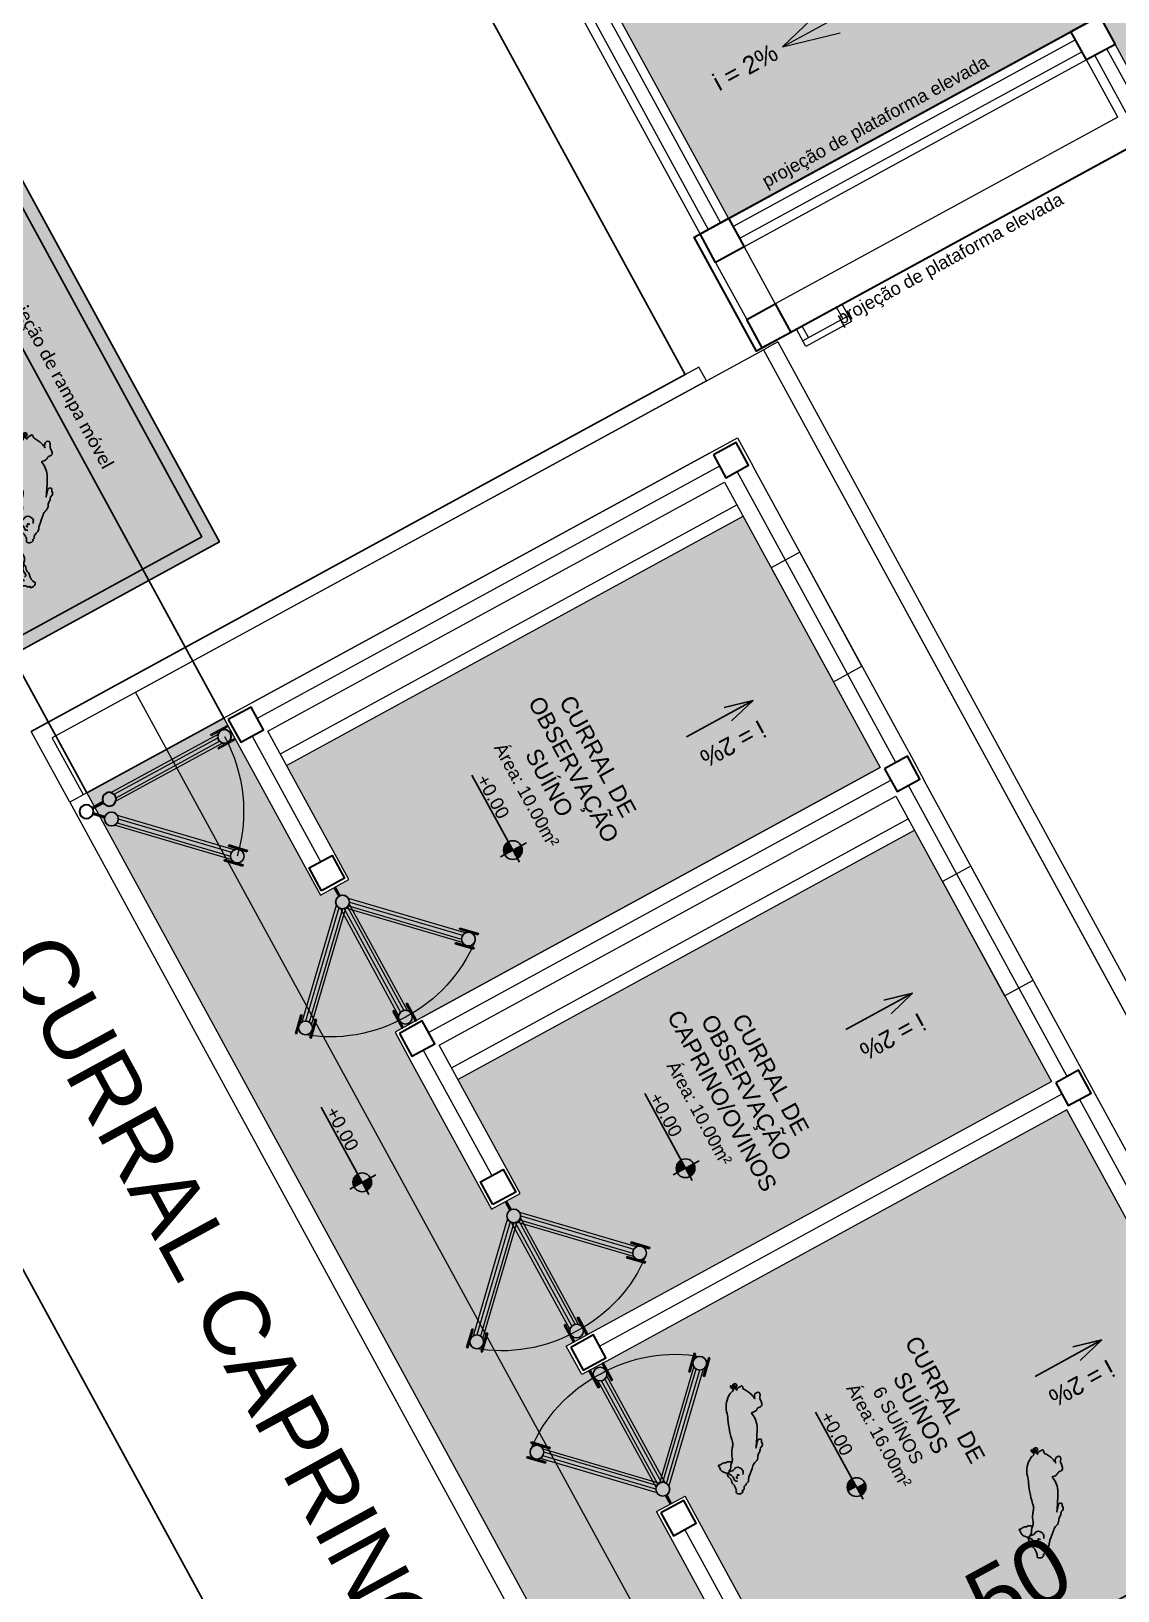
# Model space of a CAD drawing. Extents: x 622283 to 622521, y 9224861 to 9225135.
# Drawn here: x 622383.82 to 622392.18, y 9225011.69 to 9225023.68 of the extents above; entities that cross this region are included whole.
import ezdxf
from ezdxf.lldxf.tags import DXFTag

# ---------------------------------------------------------------- set-up
doc = ezdxf.new("R2010")
doc.units = 0
doc.header["$PDMODE"] = 32
doc.header["$PDSIZE"] = 2.4
for name, color, linetype, lineweight in [('A-COTAS', 12, 'Continuous', 9), ('A-ESQ-PORTAS', 2, 'Continuous', 18), ('A-HACHU', 9, 'Continuous', 0), ('A-PAREDE', 5, 'Continuous', 30), ('A-PROJEÇÃO', 251, 'DASHED', 13), ('A-VISTA01', 1, 'Continuous', 20), ('A-VISTA02', 2, 'Continuous', 15), ('A-VISTA03', 3, 'Continuous', 9), ('A-VISTA04', 4, 'Continuous', 5), ('A-VISTA06', 6, 'Continuous', 0)]:
    doc.layers.add(name, color=color, linetype=linetype, lineweight=lineweight)
for name, color, linetype in [('A-EQUIPAMENTOS', 252, 'Continuous'), ('A-Hachuras', 8, 'Continuous'), ('A-PISO', 251, 'Continuous'), ('A_PROJEÇÃO', 7, 'DASHED'), ('G_HACHURA', 9, 'Continuous')]:
    doc.layers.add(name, color=color, linetype=linetype)
doc.layers.add('A-TEXTO1', color=7, linetype='Continuous', true_color=0x000000)
doc.layers.add('A_lay', color=7, linetype='Continuous', true_color=0x919191)
doc.styles.add('A2 Arquitetos', font='arial.ttf')
doc.styles.add('Century Gothic', font='arial.ttf')
doc.styles.add('R-80', font='romans.shx')
doc.styles.get("Standard").update_dxf_attribs({"font": 'arial.ttf', "height": 1})
tags = doc.linetypes.add('DASHED', pattern=[0.75, 0.5, -0.25]).pattern_tags.tags
tags[6:7] = [DXFTag(74, 4), DXFTag(75, 0), DXFTag(340, '0'), DXFTag(46, 0.0), DXFTag(50, 0.0), DXFTag(44, 0.0), DXFTag(45, 0.0)]
tags[4:5] = [DXFTag(74, 4), DXFTag(75, 0), DXFTag(340, '0'), DXFTag(46, 0.0), DXFTag(50, 0.0), DXFTag(44, 0.0), DXFTag(45, 0.0)]
doc.dimstyles.new('COTA_250', dxfattribs={"dimscale": 250, "dimtxt": 0.002, "dimasz": 0.00025, "dimexe": 0.00075, "dimexo": 0.00075, "dimgap": 0.0005, "dimtad": 1, "dimzin": 4, "dimdsep": 46, "dimtxsty": 'Century Gothic', "dimblk": 'PU-Tick', "dimcen": 0.001, "dimdle": 0.00075, "dimse1": 1, "dimse2": 1, "dimclrd": 256, "dimclre": 256, "dimclrt": 256, "dimadec": 0, "dimazin": 0, "dimtfac": 1, "dimtix": 1, "dimtmove": 0, "dimatfit": 3, "dimldrblk": 'DOT', "dimfxl": 1, "dimarcsym": 0})
pattern_1 = [(0, (0, 0), (0, 0.16), []), (90, (0, 0), (-0.08, 0.16), [0.16, -0.16])]

# ---------------------------------------------------------------- blocks, each defined once
blk = doc.blocks.new('Curbov')
at = {"layer": 'A-HACHU', "true_color": 0xc7c8ca}
h = blk.add_hatch(dxfattribs=at)
h.set_pattern_fill('AR-B88', color=9, scale=0.02)
h.set_pattern_definition(pattern_1)
h.paths.add_polyline_path([(208193.08, 9278629.065), (208197.83, 9278629.065), (208197.83, 9278628.815), (208197.38, 9278628.815), (208197.38, 9278626.715), (208197.83, 9278626.715), (208197.83, 9278626.465), (208197.83, 9278625.815), (208192.43, 9278625.815), (208192.43, 9278623.465), (208199.93, 9278623.465), (208199.93, 9278626.465), (208199.93, 9278626.715), (208200.18, 9278626.715), (208200.68, 9278626.715), (208200.93, 9278626.715), (208213.552, 9278626.715), (208213.552, 9278627.515), (208211.26, 9278628.815), (208208.68, 9278628.815), (208208.43, 9278628.815), (208208.43, 9278636.565), (208201.58, 9278636.565), (208201.58, 9278629.065), (208206.33, 9278629.065), (208206.33, 9278628.815), (208200.93, 9278628.815), (208200.68, 9278628.815), (208200.18, 9278628.815), (208199.93, 9278628.815), (208199.93, 9278629.065), (208199.93, 9278632.69), (208199.93, 9278632.94), (208199.93, 9278636.565), (208193.08, 9278636.565)])
h.paths.add_polyline_path([(208192.43, 9278626.715), (208197.38, 9278626.715), (208197.38, 9278628.815), (208192.43, 9278628.815)], flags=17)
at = {"layer": 'A-PAREDE'}
for points in [[(208200.18, 9278626.465), (208199.93, 9278626.465), (208199.93, 9278626.715), (208200.18, 9278626.715)], [(208200.18, 9278623.215), (208199.93, 9278623.215), (208199.93, 9278623.465), (208200.18, 9278623.465)], [(208200.93, 9278623.215), (208200.68, 9278623.215), (208200.68, 9278623.465), (208200.93, 9278623.465)]]:
    blk.add_lwpolyline(points, close=True, dxfattribs=at)
at = {"layer": 'A-PISO', "linetype": 'Continuous', "lineweight": 13}
for q in [(208198.971, 9278625.629), (208198.853, 9278624.901), (208199.089, 9278624.901)]:
    blk.add_line((208198.971, 9278624.461), q, dxfattribs=at)
at = {"layer": 'A-VISTA01'}
for p, q in [((208200.18, 9278626.715), (208200.68, 9278626.715)), ((208199.93, 9278626.465), (208199.93, 9278623.465)), ((208200.18, 9278626.465), (208200.18, 9278623.465)), ((208200.68, 9278626.465), (208200.18, 9278626.465)), ((208200.68, 9278626.465), (208200.68, 9278623.465)), ((208200.93, 9278626.465), (208200.93, 9278623.465)), ((208199.93, 9278623.465), (208192.43, 9278623.465)), ((208200.18, 9278623.465), (208200.68, 9278623.465)), ((208199.93, 9278623.215), (208192.18, 9278623.215)), ((208200.18, 9278623.215), (208200.68, 9278623.215))]:
    blk.add_line(p, q, dxfattribs=at)
at = {"layer": 'A-VISTA03'}
for p, q in [((208200.93, 9278623.865), (208201.03, 9278623.865)), ((208201.03, 9278623.915), (208201.03, 9278623.515)), ((208201.03, 9278623.565), (208200.93, 9278623.565))]:
    blk.add_line(p, q, dxfattribs=at)
blk.add_lwpolyline([(208200.93, 9278623.915), (208201.08, 9278623.915), (208201.08, 9278623.515), (208200.93, 9278623.515)], dxfattribs=at)
at = {"layer": 'A-VISTA04'}
for p, q in [((208200.68, 9278626.643), (208200.18, 9278626.643)), ((208200.002, 9278626.465), (208200.002, 9278623.465)), ((208200.108, 9278626.465), (208200.108, 9278623.465)), ((208200.18, 9278626.537), (208200.68, 9278626.537)), ((208192.305, 9278623.393), (208199.93, 9278623.393)), ((208192.305, 9278623.287), (208199.93, 9278623.287))]:
    blk.add_line(p, q, dxfattribs=at)
at = {"layer": 'A_PROJEÇÃO', "color": 1, "lineweight": 30}
blk.add_lwpolyline([(208199.93, 9278636.764), (208200.93, 9278636.764), (208200.93, 9278623.164), (208199.93, 9278623.164)], close=True, dxfattribs=at)
at = {"layer": 'A-TEXTO1', "lineweight": 13, "ltscale": 0.0005, "style": 'A2 Arquitetos'}
blk.add_text('i = 2%%%', height=0.136, rotation=90, dxfattribs=at).set_placement((208199.039, 9278623.867))
at = {"layer": 'A-TEXTO1', "ltscale": 0.0005, "char_height": 0.1, "attachment_point": 9, "rotation": 90, "style": 'A2 Arquitetos'}
for insert in [(208199.896, 9278625.927), (208201.098, 9278625.927)]:
    blk.add_mtext_dynamic_manual_height_columns('\\pxql;projeção de plataforma elevada', width=2.0942, gutter_width=30.315, heights=[0], dxfattribs=dict(at, insert=insert))
blk = doc.blocks.new('Porteira_Curral_1')
at = {"layer": 'A-PAREDE', "linetype": 'Continuous', "lineweight": 25}
for p, q in [((207868.299, 9278518.253), (207868.222, 9278518.253)), ((207868.299, 9278518.243), (207868.222, 9278518.243))]:
    blk.add_line(p, q, dxfattribs=at)
for centre in [(207868.352, 9278518.248), (207869.361, 9278518.248)]:
    blk.add_circle(centre, 0.053, dxfattribs=at)
at = {"layer": 'A-VISTA02'}
for p, q in [((207869.324, 9278518.287), (207868.389, 9278518.287)), ((207869.324, 9278518.21), (207868.389, 9278518.21))]:
    blk.add_line(p, q, dxfattribs=at)
at = {"layer": 'A-VISTA03', "linetype": 'Continuous', "lineweight": 25}
for points in [[(207869.274, 9278518.311), (207869.424, 9278518.311), (207869.424, 9278518.301), (207869.274, 9278518.301)], [(207869.274, 9278518.185), (207869.424, 9278518.185), (207869.424, 9278518.195), (207869.274, 9278518.195)]]:
    blk.add_lwpolyline(points, close=True, dxfattribs=at)
at = {"layer": 'A-VISTA04'}
for p, q in [((207868.403, 9278518.263), (207869.31, 9278518.263)), ((207868.403, 9278518.233), (207869.31, 9278518.233))]:
    blk.add_line(p, q, dxfattribs=at)
blk = doc.blocks.new('CAMINHÃO PORCOS')
at = {"layer": 'A-COTAS', "true_color": 0xfafafa}
h = blk.add_hatch(color=7, dxfattribs=at)
h.dxf.hatch_style = 1
h.paths.add_polyline_path([(0, -1.219), (-5.486, -1.219), (-5.486, 1.219), (0, 1.219)])
h = blk.add_hatch(color=7, dxfattribs=at)
h.dxf.hatch_style = 1
edge = h.paths.add_edge_path()
edge.add_arc((-7.206, -0.66), 0.406, 180, 270)
edge.add_line((-7.206, -1.067), (-5.853, -1.067))
edge.add_arc((-5.853, -0.762), 0.305, 270, 360)
edge.add_line((-5.548, -0.762), (-5.548, 0.762))
edge.add_arc((-5.853, 0.762), 0.305, 0, 90)
edge.add_line((-5.853, 1.067), (-7.206, 1.067))
edge.add_arc((-7.206, 0.66), 0.406, 90, 180)
edge.add_line((-7.612, 0.66), (-7.612, -0.66))
for points in [[(-7.035, 1.067), (-6.982, 1.373)], [(-0.457, -0.239), (-0.465, -0.241), (-0.462, -0.248), (-0.457, -0.239)], [(-7.035, -1.067), (-6.982, -1.373)]]:
    blk.add_lwpolyline(points)
for points in [[(0, -1.219), (-5.486, -1.219), (-5.486, 1.219), (0, 1.219)], [(-0.1, -1.119), (-5.386, -1.119), (-5.386, 1.119), (-0.1, 1.119)], [(-6.139, 1.042), (-6.857, 1.042), (-6.801, 0.925), (-6.139, 0.925)], [(-5.804, 0.925), (-5.804, 1.042), (-6.081, 1.042), (-6.081, 0.925)], [(-6.139, -1.042), (-6.857, -1.042), (-6.801, -0.925), (-6.139, -0.925)], [(-5.804, -0.925), (-5.804, -1.042), (-6.081, -1.042), (-6.081, -0.925)]]:
    blk.add_lwpolyline(points, close=True)
for points in [[(-7.612, -0.66, 0.414214), (-7.206, -1.067), (-5.853, -1.067, 0.414214), (-5.548, -0.762), (-5.548, 0.762, 0.414214), (-5.853, 1.067), (-7.206, 1.067, 0.414214), (-7.612, 0.66)], [(-6.751, 0.882, 0.414214), (-6.903, 0.73), (-6.903, -0.73, 0.414214), (-6.751, -0.882), (-5.837, -0.882, 0.414214), (-5.684, -0.73), (-5.684, 0.73, 0.414214), (-5.837, 0.882)], [(-7.17, -0.257, 0.15854), (-7.215, -0.272, 0.106465), (-7.262, -0.324, 0.07162), (-7.293, -0.402, 0.071565), (-7.3, -0.486, 0.057969), (-7.29, -0.578, 0.07162), (-7.262, -0.648, 0.106465), (-7.215, -0.701, 0.15854), (-7.17, -0.716, 0.15854), (-7.124, -0.701, 0.106465), (-7.077, -0.648, 0.07162), (-7.05, -0.578, 0.057969), (-7.039, -0.486, 0.057969), (-7.05, -0.394, 0.07162), (-7.077, -0.324, 0.106465), (-7.124, -0.272, 0.15854)]]:
    blk.add_lwpolyline(points, format="xyb", close=True)
for points in [[(-7.079, 1.067, 0.414214), (-7.536, 0.61), (-7.536, -0.61, 0.414214), (-7.079, -1.067, 0.414214)], [(-6.974, 0.73, -0.264643), (-6.865, 0.921), (-6.929, 1.028, 0.332459), (-7.323, 0.786, 0.076372), (-7.319, -0.814, 0.30161), (-6.929, -1.028), (-6.865, -0.921, -0.272186), (-6.971, -0.734), (-6.971, 0.734)], [(-3.316, 0.401), (-3.322, 0.396, -0.140409), (-3.334, 0.391, 0.001475), (-3.349, 0.39, -0.056824), (-3.372, 0.39, -0.0891), (-3.384, 0.393, 0.224269), (-3.4, 0.394, -0.204477), (-3.441, 0.393, 0.191708), (-3.47, 0.394, -0.284413), (-3.481, 0.396, 0.014102), (-3.504, 0.416, 0.217877), (-3.532, 0.423, -0.093429), (-3.559, 0.424, 0.696362), (-3.563, 0.418, -0.204577), (-3.559, 0.404, 0.042305), (-3.56, 0.383, 0.192339), (-3.553, 0.367, -0.345309), (-3.552, 0.359, 0.244124), (-3.553, 0.347, 0.114848), (-3.534, 0.321), (-3.54, 0.315, -0.131917), (-3.563, 0.3, 0.07646), (-3.616, 0.275, 0.043101), (-3.642, 0.254, -0.149206), (-3.667, 0.241, 0.057523), (-3.84, 0.188, -0.034838), (-3.894, 0.169, 0.215168), (-4.003, 0.078, 0.093322), (-4.01, 0.053, -0.354356), (-4.017, 0.047, 0.072986), (-4.042, 0.039, 0.397127), (-4.054, 0.011, 0.503768), (-4.032, 0.005, 0.792954), (-4.054, 0.051, 0.902919), (-4.053, 0.046, -0.502737), (-4.034, 0.02, -0.824447), (-4.044, 0.021, -0.291379), (-4.041, 0.027, -0.345851), (-4.011, 0.022, -0.353702), (-4.01, 0.013, 0.231579), (-4.013, -0.006, -0.18417), (-4.014, -0.02, 0.446565), (-4.009, -0.031, 0.212983), (-3.995, -0.029, -0.303313), (-3.982, -0.03, 0.09398), (-3.916, -0.063, 0.049208), (-3.877, -0.07), (-3.889, -0.072, 0.348639), (-3.914, -0.102, 0.240383), (-3.904, -0.121), (-3.887, -0.121), (-3.87, -0.108, -0.166373), (-3.852, -0.103, 0.066954), (-3.82, -0.099, 0.444285), (-3.804, -0.07, -0.254623), (-3.801, -0.048, 0.271876), (-3.795, -0.003, -0.874568), (-3.784, 0.004), (-3.769, 0.003, 0.15444), (-3.662, 0.028, 0.010187), (-3.542, 0.103), (-3.58, 0.072, 0.344927), (-3.587, 0.044, 0.511087), (-3.57, 0.041, -0.239209), (-3.554, 0.045, 0.403784), (-3.531, 0.06, -0.225073), (-3.51, 0.087, 0.195306), (-3.501, 0.097, -0.199878), (-3.479, 0.121, 0.229581), (-3.451, 0.156, -0.132051), (-3.432, 0.191, 0.011814), (-3.376, 0.254, -0.085622), (-3.355, 0.271, 0.223147), (-3.337, 0.297, -0.118606), (-3.333, 0.305, 0.130994), (-3.327, 0.322, -0.331754), (-3.32, 0.33, 0.357042), (-3.305, 0.347, -0.220529), (-3.301, 0.355, -0.542592), (-3.298, 0.354, 0.634351), (-3.294, 0.353, 0.149836), (-3.289, 0.367, 0.103801), (-3.293, 0.387, 0.151302), (-3.303, 0.399, 0.091401), (-3.31, 0.402, 0.230752), (-3.316, 0.401, 0.674598)], [(-3.534, 0.321), (-3.525, 0.331, -0.102859), (-3.503, 0.346, 0.197319), (-3.488, 0.361, 0.038198), (-3.484, 0.375, -8.499225)], [(-3.385, 0.351), (-3.39, 0.361, 0.333335), (-3.402, 0.368, -0.108549), (-3.44, 0.369, -0.125748), (-3.459, 0.379, 0.174147), (-3.476, 0.386), (-3.477, 0.379, 0.132521), (-3.475, 0.349, -0.241633), (-3.477, 0.336, 0.400881), (-3.469, 0.288, 0.147273), (-3.438, 0.276, 0.225035), (-3.422, 0.282, -0.139709), (-3.411, 0.289, -0.131997)], [(-1.951, 0.401), (-1.957, 0.396, -0.140409), (-1.968, 0.391, 0.001475), (-1.983, 0.39, -0.056824), (-2.007, 0.39, -0.0891), (-2.019, 0.393, 0.224269), (-2.034, 0.394, -0.204477), (-2.076, 0.393, 0.191708), (-2.105, 0.394, -0.284413), (-2.116, 0.396, 0.014102), (-2.139, 0.416, 0.217877), (-2.167, 0.423, -0.093429), (-2.194, 0.424, 0.696362), (-2.197, 0.418, -0.204577), (-2.194, 0.404, 0.042305), (-2.195, 0.383, 0.192339), (-2.188, 0.367, -0.345309), (-2.187, 0.359, 0.244124), (-2.188, 0.347, 0.114848), (-2.168, 0.321), (-2.174, 0.315, -0.131917), (-2.198, 0.3, 0.07646), (-2.251, 0.275, 0.043101), (-2.277, 0.254, -0.149206), (-2.301, 0.241, 0.057523), (-2.474, 0.188, -0.034838), (-2.529, 0.169, 0.215168), (-2.638, 0.078, 0.093322), (-2.645, 0.053, -0.354356), (-2.651, 0.047, 0.072986), (-2.677, 0.039, 0.397127), (-2.689, 0.011, 0.503768), (-2.667, 0.005, 0.792954), (-2.688, 0.051, 0.902919), (-2.688, 0.046, -0.502737), (-2.669, 0.02, -0.824447), (-2.679, 0.021, -0.291379), (-2.676, 0.027, -0.345851), (-2.646, 0.022, -0.353702), (-2.645, 0.013, 0.231579), (-2.648, -0.006, -0.18417), (-2.649, -0.02, 0.446565), (-2.644, -0.031, 0.212983), (-2.63, -0.029, -0.303313), (-2.617, -0.03, 0.09398), (-2.551, -0.063, 0.049208), (-2.512, -0.07), (-2.523, -0.072, 0.348639), (-2.548, -0.102, 0.240383), (-2.539, -0.121), (-2.522, -0.121), (-2.505, -0.108, -0.166373), (-2.487, -0.103, 0.066954), (-2.455, -0.099, 0.444285), (-2.439, -0.07, -0.254623), (-2.436, -0.048, 0.271876), (-2.43, -0.003, -0.874568), (-2.419, 0.004), (-2.404, 0.003, 0.15444), (-2.297, 0.028, 0.010187), (-2.176, 0.103), (-2.215, 0.072, 0.344927), (-2.222, 0.044, 0.511087), (-2.205, 0.041, -0.239209), (-2.189, 0.045, 0.403784), (-2.166, 0.06, -0.225073), (-2.145, 0.087, 0.195306), (-2.135, 0.097, -0.199878), (-2.114, 0.121, 0.229581), (-2.085, 0.156, -0.132051), (-2.067, 0.191, 0.011814), (-2.01, 0.254, -0.085622), (-1.99, 0.271, 0.223147), (-1.972, 0.297, -0.118606), (-1.968, 0.305, 0.130994), (-1.961, 0.322, -0.331754), (-1.954, 0.33, 0.357042), (-1.94, 0.347, -0.220529), (-1.936, 0.355, -0.542592), (-1.933, 0.354, 0.634351), (-1.929, 0.353, 0.149836), (-1.924, 0.367, 0.103801), (-1.928, 0.387, 0.151302), (-1.937, 0.399, 0.091401), (-1.945, 0.402, 0.230752), (-1.951, 0.401, 0.674598)], [(-2.168, 0.321), (-2.159, 0.331, -0.102859), (-2.137, 0.346, 0.197319), (-2.123, 0.361, 0.038198), (-2.119, 0.375, -8.499225)], [(-2.019, 0.351), (-2.025, 0.361, 0.333335), (-2.037, 0.368, -0.108549), (-2.075, 0.369, -0.125748), (-2.094, 0.379, 0.174147), (-2.111, 0.386), (-2.112, 0.379, 0.132521), (-2.11, 0.349, -0.241633), (-2.112, 0.336, 0.400881), (-2.104, 0.288, 0.147273), (-2.072, 0.276, 0.225035), (-2.057, 0.282, -0.139709), (-2.045, 0.289, -0.131997)], [(-0.717, -0.081), (-0.723, -0.077, 0.140409), (-0.734, -0.072, -0.001475), (-0.749, -0.07, 0.056824), (-0.772, -0.07, 0.0891), (-0.785, -0.074, -0.224269), (-0.8, -0.075, 0.204477), (-0.842, -0.074, -0.191708), (-0.871, -0.075, 0.284413), (-0.881, -0.077, -0.014102), (-0.904, -0.096, -0.217877), (-0.933, -0.104, 0.093429), (-0.959, -0.104, -0.696362), (-0.963, -0.098, 0.204577), (-0.959, -0.084, -0.042305), (-0.96, -0.064, -0.192339), (-0.953, -0.047, 0.345309), (-0.953, -0.04, -0.244124), (-0.953, -0.028, -0.114848), (-0.934, -0.002), (-0.94, 0.004, 0.131917), (-0.963, 0.019, -0.07646), (-1.017, 0.045, -0.043101), (-1.042, 0.066, 0.149206), (-1.067, 0.078, -0.057523), (-1.24, 0.131, 0.034838), (-1.295, 0.15, -0.215168), (-1.404, 0.241, -0.093322), (-1.411, 0.266, 0.354356), (-1.417, 0.273, -0.072986), (-1.442, 0.28, -0.397127), (-1.454, 0.308, -0.503768), (-1.433, 0.315, -0.792954), (-1.454, 0.268, -0.902919), (-1.454, 0.273, 0.502737), (-1.435, 0.299, 0.824447), (-1.445, 0.298, 0.291379), (-1.442, 0.293, 0.345851), (-1.412, 0.297, 0.353702), (-1.411, 0.306, -0.231579), (-1.414, 0.325, 0.18417), (-1.414, 0.339, -0.446565), (-1.409, 0.35, -0.212983), (-1.396, 0.349, 0.303313), (-1.383, 0.349, -0.09398), (-1.316, 0.382, -0.049208), (-1.278, 0.389), (-1.289, 0.391, -0.348639), (-1.314, 0.421, -0.240383), (-1.305, 0.44), (-1.288, 0.44), (-1.271, 0.428, 0.166373), (-1.253, 0.422, -0.066954), (-1.221, 0.419, -0.444285), (-1.205, 0.389, 0.254623), (-1.201, 0.367, -0.271876), (-1.196, 0.322, 0.874568), (-1.184, 0.315), (-1.17, 0.316, -0.15444), (-1.063, 0.291, -0.010187), (-0.942, 0.216), (-0.981, 0.247, -0.344927), (-0.988, 0.275, -0.511087), (-0.97, 0.279, 0.239209), (-0.955, 0.274, -0.403784), (-0.932, 0.259, 0.225073), (-0.91, 0.232, -0.195306), (-0.901, 0.222, 0.199878), (-0.879, 0.198, -0.229581), (-0.851, 0.163, 0.132051), (-0.833, 0.129, -0.011814), (-0.776, 0.065, 0.085622), (-0.755, 0.048, -0.223147), (-0.737, 0.022, 0.118606), (-0.734, 0.014, -0.130994), (-0.727, -0.003, 0.331754), (-0.72, -0.011, -0.357042), (-0.705, -0.027, 0.220529), (-0.701, -0.036, 0.542592), (-0.699, -0.035, -0.634351), (-0.694, -0.034, -0.149836), (-0.69, -0.048, -0.103801), (-0.693, -0.068, -0.151302), (-0.703, -0.08, -0.091401), (-0.711, -0.083, -0.230752), (-0.717, -0.081, -0.674598)], [(-3.406, 0.339), (-3.41, 0.344, 0.539511), (-3.419, 0.343, 0.168823), (-3.419, 0.337, -0.506885), (-3.425, 0.331, 0.971679), (-3.426, 0.324, -0.392846), (-3.419, 0.315, 1.102272)], [(-2.04, 0.339), (-2.044, 0.344, 0.539511), (-2.053, 0.343, 0.168823), (-2.054, 0.337, -0.506885), (-2.06, 0.331, 0.971679), (-2.061, 0.324, -0.392846), (-2.053, 0.315, 1.102272)], [(-1.411, 0.306), (-1.408, 0.302, -0.10779), (-1.403, 0.293, 0.59)], [(-4.01, 0.013), (-4.007, 0.017, 0.10779), (-4.003, 0.027, -0.59)], [(-2.645, 0.013), (-2.642, 0.017, 0.10779), (-2.637, 0.027, -0.59)], [(-0.785, -0.032), (-0.79, -0.042, -0.333335), (-0.802, -0.048, 0.108549), (-0.841, -0.05, 0.125748), (-0.859, -0.06, -0.174147), (-0.876, -0.067), (-0.878, -0.06, -0.132521), (-0.875, -0.03, 0.241633), (-0.877, -0.016, -0.400881), (-0.87, 0.031, -0.147273), (-0.838, 0.043, -0.225035), (-0.823, 0.037, 0.139709), (-0.811, 0.03, 0.131997)], [(-0.806, -0.02), (-0.81, -0.025, -0.539511), (-0.819, -0.024, -0.168823), (-0.82, -0.018, 0.506885), (-0.825, -0.012, -0.971679), (-0.826, -0.005, 0.392846), (-0.819, 0.004, -1.102272)], [(-0.934, -0.002), (-0.925, -0.012, 0.102859), (-0.903, -0.027, -0.197319), (-0.889, -0.041, -0.038198), (-0.884, -0.056, 8.499225)], [(-0.411, -0.177), (-0.416, -0.182, -0.140409), (-0.428, -0.186, 0.001475), (-0.443, -0.188, -0.056824), (-0.466, -0.188, -0.0891), (-0.479, -0.184, 0.224269), (-0.494, -0.184, -0.204477), (-0.535, -0.184, 0.191708), (-0.564, -0.184, -0.284413), (-0.575, -0.182, 0.014102), (-0.598, -0.162, 0.217877), (-0.627, -0.154, -0.093429), (-0.653, -0.154, 0.696362), (-0.657, -0.16, -0.204577), (-0.653, -0.174, 0.042305), (-0.654, -0.194, 0.192339), (-0.647, -0.211, -0.345309), (-0.646, -0.218, 0.244124), (-0.647, -0.23, 0.114848), (-0.628, -0.256), (-0.634, -0.263, -0.131917), (-0.657, -0.277, 0.07646), (-0.711, -0.303, 0.043101), (-0.736, -0.324, -0.149206), (-0.761, -0.337, 0.057523), (-0.934, -0.389, -0.034838), (-0.988, -0.409, 0.215168), (-1.098, -0.499, 0.093322), (-1.104, -0.524, -0.354356), (-1.111, -0.531, 0.072986), (-1.136, -0.538, 0.397127), (-1.148, -0.567, 0.503768), (-1.127, -0.573, 0.792954), (-1.148, -0.526, 0.902919), (-1.147, -0.532, -0.502737), (-1.128, -0.558, -0.824447), (-1.138, -0.557, -0.291379), (-1.135, -0.551, -0.345851), (-1.105, -0.555, -0.353702), (-1.105, -0.565, 0.231579), (-1.107, -0.583, -0.18417), (-1.108, -0.597, 0.446565), (-1.103, -0.608, 0.212983), (-1.089, -0.607, -0.303313), (-1.076, -0.608, 0.09398), (-1.01, -0.641, 0.049208), (-0.971, -0.647), (-0.983, -0.65, 0.348639), (-1.008, -0.679, 0.240383), (-0.999, -0.699), (-0.982, -0.699), (-0.965, -0.686, -0.166373), (-0.946, -0.68, 0.066954), (-0.914, -0.677, 0.444285), (-0.899, -0.647, -0.254623), (-0.895, -0.626, 0.271876), (-0.889, -0.58, -0.874568), (-0.878, -0.574), (-0.863, -0.575, 0.15444), (-0.756, -0.55, 0.010187), (-0.636, -0.475), (-0.674, -0.505, 0.344927), (-0.681, -0.534, 0.511087), (-0.664, -0.537, -0.239209), (-0.648, -0.533, 0.403784), (-0.626, -0.518, -0.225073), (-0.604, -0.491, 0.195306), (-0.595, -0.48, -0.199878), (-0.573, -0.456, 0.229581), (-0.545, -0.421, -0.132051), (-0.527, -0.387, 0.011814), (-0.47, -0.323, -0.085622), (-0.449, -0.306, 0.223147), (-0.431, -0.28, -0.118606), (-0.428, -0.272, 0.130994), (-0.421, -0.255, -0.331754), (-0.414, -0.248, 0.357042), (-0.399, -0.231, -0.220529), (-0.395, -0.223, -0.542592), (-0.393, -0.224, 0.634351), (-0.388, -0.225, 0.149836), (-0.384, -0.211, 0.103801), (-0.387, -0.191, 0.151302), (-0.397, -0.179, 0.091401), (-0.404, -0.176, 0.230752), (-0.411, -0.177, 0.674598)], [(-0.628, -0.256), (-0.619, -0.247, -0.102859), (-0.597, -0.232, 0.197319), (-0.582, -0.217, 0.038198), (-0.578, -0.203, -8.499225)], [(-0.479, -0.226), (-0.484, -0.216, 0.333335), (-0.496, -0.21, -0.108549), (-0.534, -0.209, -0.125748), (-0.553, -0.199, 0.174147), (-0.57, -0.191), (-0.572, -0.199, 0.132521), (-0.569, -0.228, -0.241633), (-0.571, -0.242, 0.400881), (-0.564, -0.289, 0.147273), (-0.532, -0.301, 0.225035), (-0.516, -0.295, -0.139709), (-0.505, -0.288, -0.131997)], [(-0.5, -0.238), (-0.504, -0.233, 0.539511), (-0.513, -0.234, 0.168823), (-0.514, -0.241, -0.506885), (-0.519, -0.247, 0.971679), (-0.52, -0.253, -0.392846), (-0.513, -0.263, 1.102272)], [(-1.105, -0.565), (-1.101, -0.561, 0.10779), (-1.097, -0.551, -0.59)]]:
    blk.add_lwpolyline(points, format="xyb")
for centre, radius, start, end in [((-7.172, 0.763), 0.152, 147.2096, 171.4226), ((-7.428, 0.525), 0.153, 134.4871, 225.1562), ((-7.428, -0.525), 0.153, 134.8438, 225.5129), ((-7.172, -0.763), 0.152, 188.5774, 212.7904)]:
    blk.add_arc(centre, radius, start, end)
blk = doc.blocks.new('Porco')
for points in [[(207874.913, 9278516.615), (207874.907, 9278516.611, -0.140409), (207874.896, 9278516.606, 0.001475), (207874.881, 9278516.604, -0.056824), (207874.857, 9278516.604, -0.0891), (207874.845, 9278516.608, 0.224269), (207874.83, 9278516.609, -0.204477), (207874.788, 9278516.608, 0.191708), (207874.759, 9278516.609, -0.284413), (207874.748, 9278516.611, 0.014102), (207874.726, 9278516.631, 0.217877), (207874.697, 9278516.638, -0.093429), (207874.67, 9278516.639, 0.696362), (207874.667, 9278516.633, -0.204577), (207874.67, 9278516.618, 0.042305), (207874.669, 9278516.598, 0.192339), (207874.676, 9278516.581, -0.345309), (207874.677, 9278516.574, 0.244124), (207874.676, 9278516.562, 0.114848), (207874.696, 9278516.536), (207874.69, 9278516.53, -0.131917), (207874.666, 9278516.515, 0.07646), (207874.613, 9278516.489, 0.043101), (207874.587, 9278516.468, -0.149206), (207874.563, 9278516.456, 0.057523), (207874.39, 9278516.403, -0.034838), (207874.335, 9278516.384, 0.215168), (207874.226, 9278516.293, 0.093322), (207874.219, 9278516.268, -0.354356), (207874.213, 9278516.261, 0.072986), (207874.187, 9278516.254, 0.397127), (207874.175, 9278516.226, 0.503768), (207874.197, 9278516.22, 0.792954), (207874.176, 9278516.266, 0.902919), (207874.176, 9278516.261, -0.502737), (207874.195, 9278516.235, -0.824447), (207874.185, 9278516.236, -0.291379), (207874.188, 9278516.242, -0.345851), (207874.218, 9278516.237, -0.353702), (207874.219, 9278516.228, 0.231579), (207874.216, 9278516.209, -0.18417), (207874.215, 9278516.195, 0.446565), (207874.22, 9278516.184, 0.212983), (207874.234, 9278516.186, -0.303313), (207874.247, 9278516.185, 0.09398), (207874.313, 9278516.152, 0.049208), (207874.352, 9278516.145), (207874.341, 9278516.143, 0.348639), (207874.316, 9278516.113, 0.240383), (207874.325, 9278516.094), (207874.342, 9278516.094), (207874.359, 9278516.106, -0.166373), (207874.377, 9278516.112, 0.066954), (207874.409, 9278516.116, 0.444285), (207874.425, 9278516.145, -0.254623), (207874.428, 9278516.167, 0.271876), (207874.434, 9278516.212, -0.874568), (207874.445, 9278516.219), (207874.46, 9278516.218, 0.15444), (207874.567, 9278516.243, 0.010187), (207874.688, 9278516.318), (207874.649, 9278516.287, 0.344927), (207874.642, 9278516.259, 0.511087), (207874.659, 9278516.255, -0.239209), (207874.675, 9278516.26, 0.403784), (207874.698, 9278516.275, -0.225073), (207874.72, 9278516.302, 0.195306), (207874.729, 9278516.312, -0.199878), (207874.75, 9278516.336, 0.229581), (207874.779, 9278516.371, -0.132051), (207874.797, 9278516.405, 0.011814), (207874.854, 9278516.469, -0.085622), (207874.874, 9278516.486, 0.223147), (207874.892, 9278516.512, -0.118606), (207874.896, 9278516.52, 0.130994), (207874.903, 9278516.537, -0.331754), (207874.91, 9278516.545, 0.357042), (207874.924, 9278516.561, -0.220529), (207874.928, 9278516.57, -0.542592), (207874.931, 9278516.569, 0.634351), (207874.935, 9278516.568, 0.149836), (207874.94, 9278516.582, 0.103801), (207874.936, 9278516.602, 0.151302), (207874.927, 9278516.614, 0.091401), (207874.919, 9278516.617, 0.230752), (207874.913, 9278516.615, 0.674598)], [(207874.696, 9278516.536), (207874.705, 9278516.546, -0.102859), (207874.727, 9278516.561, 0.197319), (207874.741, 9278516.576, 0.038198), (207874.745, 9278516.59, -8.499225)], [(207874.845, 9278516.566), (207874.839, 9278516.576, 0.333335), (207874.827, 9278516.582, -0.108549), (207874.789, 9278516.584, -0.125748), (207874.77, 9278516.594, 0.174147), (207874.753, 9278516.601), (207874.752, 9278516.594, 0.132521), (207874.754, 9278516.564, -0.241633), (207874.752, 9278516.55, 0.400881), (207874.76, 9278516.503, 0.147273), (207874.792, 9278516.491, 0.225035), (207874.807, 9278516.497, -0.139709), (207874.819, 9278516.504, -0.131997)], [(207874.824, 9278516.554), (207874.82, 9278516.559, 0.539511), (207874.811, 9278516.558, 0.168823), (207874.81, 9278516.552, -0.506885), (207874.804, 9278516.546, 0.971679), (207874.803, 9278516.539, -0.392846), (207874.811, 9278516.53, 1.102272)], [(207874.219, 9278516.228), (207874.222, 9278516.232, 0.10779), (207874.227, 9278516.242, -0.59)]]:
    blk.add_lwpolyline(points, format="xyb")
blk = doc.blocks.new('A$C3E5A4E6E')
at = {"layer": 'A-PROJEÇÃO', "linetype": 'Continuous', "lineweight": 25}
for p, q in [((0.058, 1.125), (0.058, 1.22)), ((0.068, 1.125), (0.068, 1.22)), ((0, 0.15), (0, 0)), ((0.01, 0.15), (0, 0.15)), ((0.01, 0), (0.01, 0.15)), ((0.116, 0), (0.116, 0.15)), ((0.116, 0.15), (0.126, 0.15)), ((0.126, 0.15), (0.126, 0)), ((0, 0), (0.01, 0)), ((0.126, 0), (0.116, 0))]:
    blk.add_line(p, q, dxfattribs=at)
at = {"layer": 'A-PROJEÇÃO'}
for p, q in [((0.025, 0.1), (0.025, 1.035)), ((0.048, 1.021), (0.048, 0.114)), ((0.078, 1.021), (0.078, 0.114)), ((0.101, 0.1), (0.101, 1.035))]:
    blk.add_line(p, q, dxfattribs=at)
blk.add_circle((0.063, 1.272), 0.053, dxfattribs=at)
at = {"layer": 'A-PROJEÇÃO', "linetype": 'Continuous', "lineweight": 25}
for centre in [(0.063, 1.072), (0.063, 0.063)]:
    blk.add_circle(centre, 0.053, dxfattribs=at)
blk = doc.blocks.new('A$C3BBF43EE')
at = {"layer": 'A-PROJEÇÃO', "linetype": 'Continuous', "lineweight": 25}
for p, q in [((0.15, 0.126), (0, 0.126)), ((0, 0.126), (0, 0.116)), ((0.15, 0.116), (0.15, 0.126)), ((0, 0.116), (0.15, 0.116)), ((0, 0), (0, 0.01)), ((0, 0.01), (0.15, 0.01)), ((0.15, 0), (0, 0)), ((0.15, 0.01), (0.15, 0))]:
    blk.add_line(p, q, dxfattribs=at)
at = {"layer": 'A-PROJEÇÃO'}
for p, q in [((0.1, 0.101), (1.035, 0.101)), ((0.1, 0.025), (1.035, 0.025)), ((1.021, 0.078), (0.114, 0.078)), ((1.021, 0.048), (0.114, 0.048))]:
    blk.add_line(p, q, dxfattribs=at)
at = {"layer": 'A-PROJEÇÃO', "linetype": 'Continuous', "lineweight": 25}
for centre in [(0.063, 0.063), (1.072, 0.063)]:
    blk.add_circle(centre, 0.053, dxfattribs=at)
blk = doc.blocks.new('Curral_Suino_Caprino')
at = {"layer": 'A-TEXTO1'}
h = blk.add_hatch(color=256, dxfattribs=at)
h.dxf.hatch_style = 1
h.paths.add_polyline_path([(207863.453, 9278549.649), (207863.453, 9278549.721), (207863.525, 9278549.721, -0.414214)])
h.paths.add_polyline_path([(207863.453, 9278549.721), (207863.381, 9278549.721, -0.414214), (207863.453, 9278549.792)])
h = blk.add_hatch(color=256, dxfattribs=at)
h.dxf.hatch_style = 1
h.paths.add_polyline_path([(207866.235, 9278549.668), (207866.235, 9278549.74), (207866.307, 9278549.74, -0.414214)])
h.paths.add_polyline_path([(207866.235, 9278549.74), (207866.163, 9278549.74, -0.414214), (207866.235, 9278549.812)])
h = blk.add_hatch(color=256, dxfattribs=at)
h.dxf.hatch_style = 1
h.paths.add_polyline_path([(207869.019, 9278549.674), (207869.019, 9278549.746), (207869.091, 9278549.746, -0.414214)])
h.paths.add_polyline_path([(207869.019, 9278549.746), (207868.947, 9278549.746, -0.414214), (207869.019, 9278549.818)])
h = blk.add_hatch(color=256, dxfattribs=at)
h.dxf.hatch_style = 1
h.paths.add_polyline_path([(207867.331, 9278547.433), (207867.331, 9278547.505), (207867.403, 9278547.505, -0.414214)])
h.paths.add_polyline_path([(207867.331, 9278547.505), (207867.259, 9278547.505, -0.414214), (207867.331, 9278547.576)])
at = {"layer": 'A_lay', "true_color": 0xa1a1a1}
h = blk.add_hatch(dxfattribs=at)
h.set_pattern_fill('AR-B88', color=253, scale=0.02)
h.set_pattern_definition(pattern_1)
edge = h.paths.add_edge_path()
edge.add_line((207860.974, 9278548.53), (207860.974, 9278548.28))
edge.add_line((207860.974, 9278548.28), (207861.224, 9278548.28))
edge.add_line((207861.224, 9278548.28), (207864.024, 9278548.28))
edge.add_line((207864.024, 9278548.28), (207864.024, 9278548.53))
edge.add_line((207864.024, 9278548.53), (207861.524, 9278548.53))
edge.add_line((207861.524, 9278548.53), (207861.524, 9278552.53))
edge.add_line((207861.524, 9278552.53), (207865.224, 9278552.53))
edge.add_line((207865.224, 9278552.53), (207865.224, 9278548.53))
edge.add_line((207865.224, 9278548.53), (207865.224, 9278548.28))
edge.add_line((207865.224, 9278548.28), (207865.474, 9278548.28))
edge.add_line((207865.474, 9278548.28), (207865.474, 9278548.53))
edge.add_line((207865.474, 9278548.53), (207865.474, 9278552.53))
edge.add_line((207865.474, 9278552.53), (207867.674, 9278552.53))
edge.add_line((207867.674, 9278552.53), (207867.674, 9278548.53))
edge.add_line((207867.674, 9278548.53), (207866.674, 9278548.53))
edge.add_line((207866.674, 9278548.53), (207866.674, 9278548.28))
edge.add_line((207866.674, 9278548.28), (207867.974, 9278548.28))
edge.add_line((207867.974, 9278548.28), (207868.224, 9278548.28))
edge.add_line((207868.224, 9278548.28), (207868.224, 9278548.53))
edge.add_line((207868.224, 9278548.53), (207868.224, 9278552.53))
edge.add_line((207868.224, 9278552.53), (207870.424, 9278552.53))
edge.add_line((207870.424, 9278552.53), (207870.424, 9278548.53))
edge.add_line((207870.424, 9278548.53), (207869.424, 9278548.53))
edge.add_line((207869.424, 9278548.53), (207869.424, 9278548.28))
edge.add_line((207869.424, 9278548.28), (207870.724, 9278548.28))
edge.add_line((207870.724, 9278548.28), (207870.786, 9278548.28))
edge.add_line((207870.786, 9278548.28), (207870.974, 9278548.28))
edge.add_line((207870.974, 9278548.28), (207870.974, 9278548.13))
edge.add_line((207870.974, 9278548.13), (207870.974, 9278547.245))
edge.add_line((207870.974, 9278547.245), (207870.974, 9278547.08))
edge.add_line((207870.974, 9278547.08), (207870.844, 9278547.08))
edge.add_line((207870.844, 9278547.08), (207856.974, 9278547.08))
edge.add_line((207856.974, 9278547.08), (207856.974, 9278547.589))
edge.add_arc((207856.824, 9278547.589), 0.15, 720, 796.8658)
edge.add_line((207856.858, 9278547.735), (207856.61, 9278547.793))
edge.add_line((207856.61, 9278547.793), (207856.724, 9278548.28))
edge.add_line((207856.724, 9278548.28), (207856.974, 9278548.28))
edge.add_line((207856.974, 9278548.28), (207859.774, 9278548.28))
edge.add_line((207859.774, 9278548.28), (207859.774, 9278548.53))
edge.add_line((207859.774, 9278548.53), (207857.274, 9278548.53))
edge.add_line((207857.274, 9278548.53), (207857.274, 9278552.53))
edge.add_line((207857.274, 9278552.53), (207860.974, 9278552.53))
edge.add_line((207860.974, 9278552.53), (207860.974, 9278548.53))
at = {"layer": 'A-PAREDE'}
for p, q in [((207870.844, 9278547.155), (207870.844, 9278547.06)), ((207870.854, 9278547.155), (207870.854, 9278547.06))]:
    blk.add_line(p, q, dxfattribs=at)
for points in [[(207865.449, 9278552.555), (207865.249, 9278552.555), (207865.249, 9278552.755), (207865.449, 9278552.755)], [(207868.199, 9278552.555), (207867.999, 9278552.555), (207867.999, 9278552.755), (207868.199, 9278552.755)], [(207870.949, 9278552.555), (207870.749, 9278552.555), (207870.749, 9278552.755), (207870.949, 9278552.755)], [(207863.999, 9278548.305), (207863.799, 9278548.305), (207863.799, 9278548.505), (207863.999, 9278548.505)], [(207865.449, 9278548.305), (207865.249, 9278548.305), (207865.249, 9278548.505), (207865.449, 9278548.505)], [(207866.699, 9278548.305), (207866.899, 9278548.305), (207866.899, 9278548.505), (207866.699, 9278548.505)], [(207868.199, 9278548.305), (207867.999, 9278548.305), (207867.999, 9278548.505), (207868.199, 9278548.505)], [(207869.449, 9278548.305), (207869.649, 9278548.305), (207869.649, 9278548.505), (207869.449, 9278548.505)], [(207870.949, 9278548.305), (207870.749, 9278548.305), (207870.749, 9278548.505), (207870.949, 9278548.505)]]:
    blk.add_lwpolyline(points, close=True, dxfattribs=at)
for centre in [(207870.849, 9278548.217), (207870.849, 9278547.208), (207870.849, 9278547.008)]:
    blk.add_circle(centre, 0.053, dxfattribs=at)
at = {"layer": 'A-PROJEÇÃO'}
for points in [[(207856.224, 9278547.78), (207871.474, 9278547.78), (207871.474, 9278553.28), (207856.224, 9278553.28)], [(207866.224, 9278552.53), (207866.224, 9278552.78), (207867.224, 9278552.78), (207867.224, 9278552.53)], [(207868.974, 9278552.53), (207868.974, 9278552.78), (207869.974, 9278552.78), (207869.974, 9278552.53)]]:
    blk.add_lwpolyline(points, close=True, dxfattribs=at)
for centre, radius, start, end in [((207863.995, 9278548.424), 1.166, 359.0644, 38.8647), ((207866.703, 9278548.424), 1.166, 141.1353, 180.9356), ((207869.453, 9278548.424), 1.166, 141.1353, 180.9356), ((207863.995, 9278548.386), 1.166, 321.1353, 0.9356), ((207866.703, 9278548.386), 1.166, 179.0644, 218.8647), ((207869.453, 9278548.386), 1.166, 179.0644, 218.8647), ((207870.849, 9278547.008), 1.209, 90, 135)]:
    blk.add_arc(centre, radius, start, end, dxfattribs=at)
at = {"layer": 'A-TEXTO1'}
for p, q in [((207863.543, 9278551.918), (207863.484, 9278551.698)), ((207863.543, 9278551.918), (207863.602, 9278551.698)), ((207863.543, 9278551.334), (207863.543, 9278551.918)), ((207866.58, 9278551.918), (207866.521, 9278551.698)), ((207866.58, 9278551.918), (207866.639, 9278551.698)), ((207866.58, 9278551.334), (207866.58, 9278551.918)), ((207869.144, 9278551.918), (207869.085, 9278551.698)), ((207869.144, 9278551.918), (207869.203, 9278551.698)), ((207869.144, 9278551.334), (207869.144, 9278551.918)), ((207866.235, 9278549.633), (207866.235, 9278549.86)), ((207869.019, 9278549.638), (207869.019, 9278549.865)), ((207863.347, 9278549.721), (207864.11, 9278549.721)), ((207866.128, 9278549.74), (207866.891, 9278549.74)), ((207868.913, 9278549.746), (207869.676, 9278549.746)), ((207867.331, 9278547.397), (207867.331, 9278547.624)), ((207867.225, 9278547.505), (207867.988, 9278547.505))]:
    blk.add_line(p, q, dxfattribs=at)
for centre in [(207863.453, 9278549.721), (207866.235, 9278549.74), (207869.019, 9278549.746), (207867.331, 9278547.505)]:
    blk.add_circle(centre, 0.0719, dxfattribs=at)
at = {"layer": 'A-VISTA01'}
for p, q in [((207861.224, 9278552.78), (207865.224, 9278552.78)), ((207865.474, 9278552.78), (207867.974, 9278552.78)), ((207868.224, 9278552.78), (207870.724, 9278552.78)), ((207861.224, 9278552.53), (207865.224, 9278552.53)), ((207865.224, 9278552.53), (207865.224, 9278548.53)), ((207865.474, 9278548.53), (207865.474, 9278552.53)), ((207867.974, 9278552.53), (207865.474, 9278552.53)), ((207867.974, 9278548.53), (207867.974, 9278552.53)), ((207868.224, 9278548.53), (207868.224, 9278552.53)), ((207868.224, 9278552.53), (207868.224, 9278548.53)), ((207870.724, 9278552.53), (207868.224, 9278552.53)), ((207870.724, 9278548.53), (207870.724, 9278552.53)), ((207870.974, 9278548.53), (207870.974, 9278552.53)), ((207870.974, 9278552.53), (207870.974, 9278548.53)), ((207861.224, 9278548.53), (207864.024, 9278548.53)), ((207864.024, 9278548.28), (207864.024, 9278548.53)), ((207866.674, 9278548.53), (207867.974, 9278548.53)), ((207866.674, 9278548.28), (207866.674, 9278548.53)), ((207869.424, 9278548.53), (207870.724, 9278548.53)), ((207869.424, 9278548.28), (207869.424, 9278548.53)), ((207861.224, 9278548.28), (207864.024, 9278548.28)), ((207867.974, 9278548.28), (207866.674, 9278548.28)), ((207870.724, 9278548.28), (207869.424, 9278548.28)), ((207870.974, 9278547.08), (207856.974, 9278547.08)), ((207870.974, 9278547.08), (207870.974, 9278546.93)), ((207870.974, 9278546.93), (207856.824, 9278546.93))]:
    blk.add_line(p, q, dxfattribs=at)
for points in [[(207865.224, 9278552.78), (207865.474, 9278552.78)], [(207868.224, 9278552.78), (207867.974, 9278552.78)], [(207870.974, 9278552.53), (207870.974, 9278552.78), (207870.724, 9278552.78)], [(207865.224, 9278548.53), (207865.224, 9278548.28), (207865.474, 9278548.28), (207865.474, 9278548.53)], [(207868.224, 9278548.53), (207868.224, 9278548.53), (207868.224, 9278548.28), (207867.974, 9278548.28), (207867.974, 9278548.28)], [(207870.974, 9278548.53), (207870.974, 9278548.28), (207870.724, 9278548.28), (207870.724, 9278548.28)]]:
    blk.add_lwpolyline(points, dxfattribs=at)
at = {"layer": 'A-VISTA02'}
for p, q in [((207870.811, 9278548.18), (207870.811, 9278547.245)), ((207870.887, 9278548.18), (207870.887, 9278547.245))]:
    blk.add_line(p, q, dxfattribs=at)
at = {"layer": 'A-VISTA03'}
for p, q in [((207871.474, 9278553.405), (207856.724, 9278553.4)), ((207871.474, 9278553.405), (207871.474, 9278553.28)), ((207871.474, 9278553.28), (207856.844, 9278553.28)), ((207871.474, 9278552.78), (207871.474, 9278547.05)), ((207871.594, 9278552.78), (207871.594, 9278546.93)), ((207870.974, 9278547.05), (207871.474, 9278547.05)), ((207870.974, 9278546.93), (207871.594, 9278546.93))]:
    blk.add_line(p, q, dxfattribs=at)
blk.add_lwpolyline([(207871.474, 9278552.78), (207871.594, 9278552.78)], dxfattribs=at)
for points in [[(207870.786, 9278548.13), (207870.786, 9278548.28), (207870.796, 9278548.28), (207870.796, 9278548.13)], [(207870.912, 9278548.13), (207870.912, 9278548.28), (207870.902, 9278548.28), (207870.902, 9278548.13)]]:
    blk.add_lwpolyline(points, close=True, dxfattribs=at)
at = {"layer": 'A-VISTA04'}
for p, q in [((207870.724, 9278548.28), (207870.724, 9278548.28)), ((207870.834, 9278547.259), (207870.834, 9278548.166)), ((207870.864, 9278547.259), (207870.864, 9278548.166))]:
    blk.add_line(p, q, dxfattribs=at)
for points in [[(207861.199, 9278552.655), (207865.249, 9278552.655)], [(207865.449, 9278552.655), (207867.999, 9278552.655)], [(207868.199, 9278552.655), (207870.749, 9278552.655)], [(207865.349, 9278552.555), (207865.349, 9278548.505)], [(207868.099, 9278548.505), (207868.099, 9278552.555)], [(207870.849, 9278552.555), (207870.849, 9278548.505)], [(207861.199, 9278548.405), (207863.799, 9278548.405)], [(207867.999, 9278548.405), (207866.899, 9278548.405)], [(207870.749, 9278548.405), (207869.649, 9278548.405)]]:
    blk.add_lwpolyline(points, dxfattribs=at)
at = {"layer": 'A-VISTA06'}
for p, q in [((207867.674, 9278548.53), (207867.674, 9278552.53)), ((207867.774, 9278548.53), (207867.774, 9278552.53)), ((207870.424, 9278548.53), (207870.424, 9278552.53)), ((207870.524, 9278548.53), (207870.524, 9278552.53))]:
    blk.add_line(p, q, dxfattribs=at)
at = {"layer": 'A_PROJEÇÃO'}
blk.add_lwpolyline([(207870.974, 9278547.08), (207874.974, 9278547.08), (207874.974, 9278548.28), (207870.974, 9278548.28)], close=True, dxfattribs=at)
at = {"layer": 'A-EQUIPAMENTOS', "xscale": -1, "rotation": 359.9999999997279}
blk.add_blockref('CAMINHÃO PORCOS', (207872.18, 9278547.68), dxfattribs=at)
at = {"layer": 'A-ESQ-PORTAS', "xscale": -1}
for name, p, rotation in [('A$C3BBF43EE', (207864.955, 9278549.118), 44.9999999997278), ('Porteira_Curral_1', (-4.2, 18557066.653), 179.9999999997278), ('A$C3BBF43EE', (207865.743, 9278547.691), 224.9999999997278), ('A$C3BBF43EE', (207868.493, 9278547.691), 224.9999999997278), ('A$C3E5A4E6E', (207869.905, 9278547.863), 224.9999999997278)]:
    blk.add_blockref(name, p, dxfattribs=dict(at, rotation=rotation))
at = {"layer": 'A-ESQ-PORTAS'}
for name, p, rotation in [('A$C3BBF43EE', (207865.743, 9278549.118), 314.9999999997278), ('A$C3BBF43EE', (207868.493, 9278549.118), 314.9999999997278), ('A$C3BBF43EE', (207864.955, 9278547.691), 134.9999999997278), ('Porteira_Curral_1', (415734.898, 18557066.653), 179.9999999997278), ('Porteira_Curral_1', (415737.648, 18557066.653), 179.9999999997278)]:
    blk.add_blockref(name, p, dxfattribs=dict(at, rotation=rotation))
at = {"layer": 'A-Hachuras', "rotation": 179.9999999997278}
for p in [(415737.235, 18557067.3), (415738.775, 18557065.505)]:
    blk.add_blockref('Porco', p, dxfattribs=at)
at = {"layer": 'A-TEXTO1', "ltscale": 0.0005, "style": 'A2 Arquitetos', "text_generation_flag": 2}
for p in [(207863.393, 9278551.888), (207866.429, 9278551.888), (207868.994, 9278551.888)]:
    blk.add_text('i = 2%%%', height=0.136, rotation=90, dxfattribs=at).set_placement(p)
for p in [(207864.068, 9278549.734), (207866.849, 9278549.754), (207869.633, 9278549.759), (207867.946, 9278547.518)]:
    blk.add_text('+0.00', height=0.102, dxfattribs=at).set_placement(p)
at = {"layer": 'A-TEXTO1', "ltscale": 0.0005, "extrusion": (0, 0, -1), "char_height": 0.1275, "text_direction": (-1, 0, 0), "style": 'A2 Arquitetos'}
for s, width, insert, attachment_point in [('\\pxqc;CURRAL  DE SUÍNOS\\P{\\H0.78431x;6 SUÍNOS}\\P{\\H0.78431x;Área: 16.00m²}', 1.14308, (207864.289, 9278550.705), 1), ('\\pxqc;CURRAL DE OBSERVAÇÃO\\PCAPRINO/OVINOS\\P{\\H0.78431x;Área: 10.00m²}', 1.59759, (207865.757, 9278550.725), 3), ('\\pxqc;CURRAL DE OBSERVAÇÃO\\PSUÍNO\\P{\\H0.78431x;Área: 10.00m²}', 1.59759, (207868.541, 9278550.73), 3)]:
    blk.add_mtext_dynamic_manual_height_columns(s, width=width, gutter_width=30.315, heights=[0], dxfattribs=dict(at, insert=insert, attachment_point=attachment_point))
at = {"layer": 'A-TEXTO1', "extrusion": (0, 0, -1), "insert": (207874.714, 9278548.476), "char_height": 0.1, "attachment_point": 1, "text_direction": (-1, 0, 0), "style": 'R-80'}
blk.add_mtext_dynamic_manual_height_columns('{\\fCalibri|b0|i0|c0|p34;projeção de rampa móvel}', width=2.17109, gutter_width=22.26, heights=[0.178], dxfattribs=at)
blk = doc.blocks.new('PU-Tick')
for p, q in [((0, -1), (0, 1)), ((1, 0), (-1, 0))]:
    blk.add_line(p, q)
at = {"color": 0, "linetype": 'ByBlock', "const_width": 0.15}
blk.add_lwpolyline([(-0.5, -0.5), (0.5, 0.5)], dxfattribs=at)
blk = doc.blocks.new('*D697')
at = {"layer": 'A-COTAS', "lineweight": -2, "transparency": 16777216}
blk.add_line((65.195, 53.814), (6.866, 53.814), dxfattribs=at)
at = {"layer": 'Defpoints', "color": 0, "transparency": 16777216}
for p in [(65.695, 55.874), (6.366, 55.56), (6.366, 53.814)]:
    blk.add_point(p, dxfattribs=at)
at = {"layer": 'A-COTAS', "lineweight": -2, "transparency": 16777216, "xscale": 0.5, "yscale": 0.5, "zscale": 0.5, "rotation": 180}
blk.add_blockref('PU-Tick', (6.366, 53.814), dxfattribs=at)
at = {"layer": 'A-COTAS', "lineweight": -2, "transparency": 16777216, "xscale": 0.5, "yscale": 0.5, "zscale": 0.5}
blk.add_blockref('PU-Tick', (65.695, 53.814), dxfattribs=at)
at = {"layer": 'A-COTAS', "transparency": 16777216, "insert": (36.03, 54.194), "char_height": 0.5, "attachment_point": 5, "style": 'Century Gothic'}
blk.add_mtext('59.33', dxfattribs=at)
blk = doc.blocks.new('_Dot')
at = {"layer": 'G_HACHURA', "color": 0, "lineweight": -2}
blk.add_line((-0.5, 0), (-1, 0), dxfattribs=at)
at = {"layer": 'G_HACHURA', "color": 0, "const_width": 0.5}
blk.add_lwpolyline([(-0.25, 0, 1), (0.25, 0, 1)], format="xyb", close=True, dxfattribs=at)
blk = doc.blocks.new('*D698')
at = {"layer": 'A-COTAS', "lineweight": -2, "transparency": 16777216}
blk.add_line((66.195, 53.837), (85.599, 53.837), dxfattribs=at)
at = {"layer": 'Defpoints', "color": 0, "transparency": 16777216}
for p in [(65.695, 55.874), (86.099, 53.837), (86.099, 53.501)]:
    blk.add_point(p, dxfattribs=at)
at = {"layer": 'A-COTAS', "lineweight": -2, "transparency": 16777216, "xscale": 0.5, "yscale": 0.5, "zscale": 0.5, "rotation": 180}
blk.add_blockref('PU-Tick', (65.695, 53.837), dxfattribs=at)
at = {"layer": 'A-COTAS', "lineweight": -2, "transparency": 16777216, "xscale": 0.5, "yscale": 0.5, "zscale": 0.5}
blk.add_blockref('PU-Tick', (86.099, 53.837), dxfattribs=at)
at = {"layer": 'A-COTAS', "transparency": 16777216, "insert": (75.897, 54.217), "char_height": 0.5, "attachment_point": 5, "style": 'Century Gothic'}
blk.add_mtext('20.40', dxfattribs=at)
blk = doc.blocks.new('*D729')
at = {"layer": 'A-COTAS', "lineweight": -2, "transparency": 16777216}
blk.add_line((75.56, 61.845), (75.56, 56.374), dxfattribs=at)
at = {"layer": 'Defpoints', "color": 0, "transparency": 16777216}
for p in [(75.981, 62.345), (75.56, 55.874), (76.084, 55.874)]:
    blk.add_point(p, dxfattribs=at)
at = {"layer": 'A-COTAS', "lineweight": -2, "transparency": 16777216, "xscale": 0.5, "yscale": 0.5, "zscale": 0.5}
for p, rotation in [((75.56, 62.345), 90), ((75.56, 55.874), 270)]:
    blk.add_blockref('PU-Tick', p, dxfattribs=dict(at, rotation=rotation))
at = {"layer": 'A-COTAS', "transparency": 16777216, "insert": (75.135, 59.109), "char_height": 0.5, "attachment_point": 5, "rotation": 90, "style": 'Century Gothic'}
blk.add_mtext('6,50', dxfattribs=at)
blk = doc.blocks.new('A$Ce07cc1b0')
blk.add_lwpolyline([(65.695, 55.874), (65.695, 61.604), (56.445, 61.604), (56.445, 76.294)])
at = {"color": 6}
blk.add_blockref('Curbov', (-208135.131, -9278560.992), dxfattribs=at)
at = {"layer": 'A-PAREDE', "xscale": -1, "rotation": 359.9999999998639}
blk.add_blockref('Curral_Suino_Caprino', (207937.289, -9278491.056), dxfattribs=at)
at = {"layer": 'A-TEXTO1', "color": 12, "true_color": 0xdb0000, "insert": (80.146, 54.825), "char_height": 0.5, "attachment_point": 9, "rotation": 359.9922}
blk.add_mtext_dynamic_manual_height_columns('\\pxqc;CURRAL CAPRINO / OVINO E SUÍNO', width=13.9198, gutter_width=30.315, heights=[0], dxfattribs=at)
at = {"layer": 'A-COTAS'}
dim = blk.add_linear_dim(base=(75.56, 55.874), p1=(75.981, 62.345), p2=(76.084, 55.874), angle=270, text='6,50', dimstyle='COTA_250', override={"dimasz": 0.002, "dimdle": 0.001}, dxfattribs=at)
dim.commit()
dim.dimension.update_dxf_attribs({"geometry": '*D729', "text_midpoint": (75.135, 59.109)})
for base, p2, picture, middle in [((6.366, 53.814), (6.366, 55.56), '*D697', (36.03, 54.194)), ((86.099, 53.837), (86.099, 53.501), '*D698', (75.897, 54.217))]:
    dim = blk.add_linear_dim(base=base, p1=(65.695, 55.874), p2=p2, dimstyle='COTA_250', override={"dimasz": 0.002, "dimdle": 0.001}, dxfattribs=at)
    dim.commit()
    dim.dimension.update_dxf_attribs({"geometry": picture, "text_midpoint": middle})

msp = doc.modelspace()

# ---------------------------------------------------------------- block references
at = {"rotation": 298.6104596680653}
msp.add_blockref('A$Ce07cc1b0', (622303.313, 9225049.213), dxfattribs=at)

doc.saveas('drawing.dxf')
